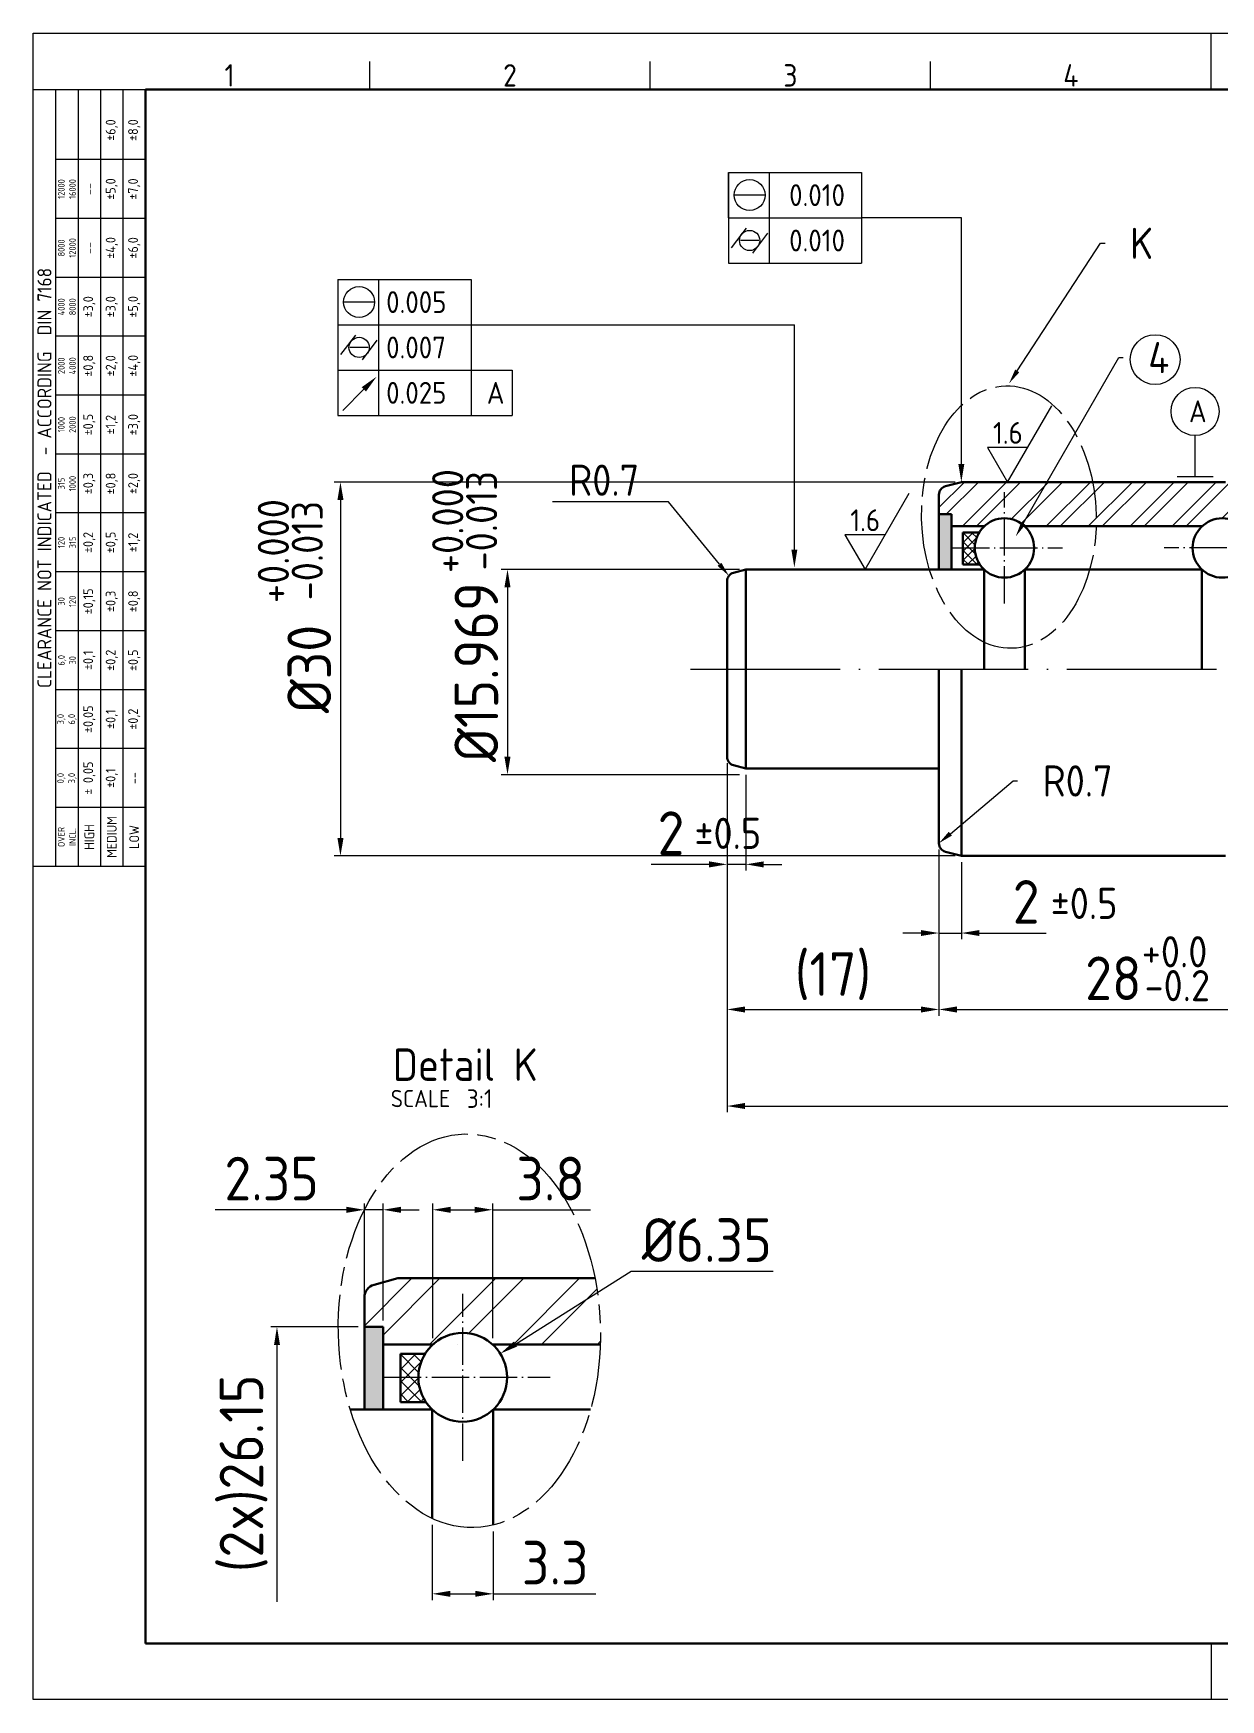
# Model space of a CAD drawing. Extents: x 8 to 197, y 6 to 139.
# Drawn here: x 8.4 to 103.7, y 5.6 to 139.3 of the extents above; entities that cross this region are included whole.
import ezdxf
from ezdxf import colors
from ezdxf.entities.mleader import LeaderData, LeaderLine
from ezdxf.enums import TextEntityAlignment as Align
from ezdxf.math import Vec2, Vec3

# ---------------------------------------------------------------- set-up
doc = ezdxf.new("R2010")
doc.units = 0
doc.header["$LTSCALE"] = 0.5
doc.linetypes.add('ACAD_ISO04W100', pattern=[30, 24, -3, 0, -3])
doc.linetypes.add('AM_ISO08W050', pattern=[18, 12, -1.5, 3, -1.5])
doc.layers.get('0').update_dxf_attribs({"linetype": 'CONTINUOUS'})
doc.layers.get('Defpoints').update_dxf_attribs({"linetype": 'CONTINUOUS'})
for name, color, linetype, lineweight in [('AM_0', 7, 'CONTINUOUS', 50), ('AM_5', 3, 'CONTINUOUS', 25), ('AM_7', 4, 'ACAD_ISO04W100', 25), ('AM_8', 1, 'CONTINUOUS', 25), ('AM_BOR', 7, 'CONTINUOUS', 50)]:
    doc.layers.add(name, color=color, linetype=linetype, lineweight=lineweight)
doc.styles.add('ACISOTS', font='isocp.shx', dxfattribs={"height": 1})
doc.styles.get("Standard").update_dxf_attribs({"font": 'ISOCP.SHX'})
doc.dimstyles.new('AM_ISO', dxfattribs={"dimtxt": 3.5, "dimasz": 2.5, "dimexe": 1, "dimexo": 1, "dimgap": 1.5, "dimtad": 1, "dimdsep": 46, "dimtxsty": 'Standard', "dimcen": 0, "dimclrd": 256, "dimclre": 256, "dimclrt": 2, "dimadec": 0, "dimazin": 2, "dimtp": 0.1, "dimtm": 0.1, "dimtfac": 0.71, "dimtdec": 3, "dimtmove": 0, "dimatfit": 3, "dimfxl": 1, "dimlwd": -1, "dimlwe": -1, "dimarcsym": 0})
doc.dimstyles.new('AM_ISO$3', dxfattribs={"dimtxt": 3.5, "dimasz": 2.5, "dimexe": 1, "dimexo": 1, "dimgap": 1.5, "dimtad": 1, "dimtoh": 1, "dimdsep": 46, "dimtxsty": 'Standard', "dimcen": 0, "dimclrd": 256, "dimclre": 256, "dimclrt": 2, "dimadec": 0, "dimazin": 2, "dimtp": 0.1, "dimtm": 0.1, "dimtfac": 0.71, "dimtdec": 3, "dimtofl": 0, "dimtmove": 0, "dimatfit": 0, "dimfxl": 1, "dimlwd": -1, "dimlwe": -1, "dimarcsym": 0})

# ---------------------------------------------------------------- blocks, each defined once
blk = doc.blocks.new('A3 ZTL')
for p, q in [((19.57, 280.82), (19.57, 9.78)), ((401.17, 280.82), (19.57, 280.82)), ((19.57, 9.78), (401.17, 9.78))]:
    blk.add_line(p, q)
at = {"layer": 'AM_BOR', "color": 135, "lineweight": 25}
for p, q in [((0, 0), (0, 290.61)), ((0, 290.61), (410.96, 290.61)), ((205.48, 280.82), (205.48, 290.61)), ((58.71, 280.82), (58.71, 285.71)), ((107.63, 280.82), (107.63, 285.71)), ((156.56, 280.82), (156.56, 285.71)), ((3.91, 145.3), (3.91, 280.82)), ((7.83, 280.82), (7.83, 145.3)), ((11.74, 280.82), (11.74, 145.3)), ((15.66, 145.3), (15.66, 280.82)), ((19.57, 268.59), (3.91, 268.59)), ((19.57, 258.32), (3.91, 258.32)), ((19.57, 248.04), (3.91, 248.04)), ((19.57, 237.77), (3.91, 237.77)), ((19.57, 227.5), (3.91, 227.5)), ((19.57, 217.22), (3.91, 217.22)), ((19.57, 206.95), (3.91, 206.95)), ((19.57, 196.67), (3.91, 196.67)), ((19.57, 186.4), (3.91, 186.4)), ((19.57, 176.13), (3.91, 176.13)), ((19.57, 165.85), (3.91, 165.85)), ((19.57, 155.58), (3.91, 155.58)), ((205.48, 9.78), (205.48, 0)), ((410.96, 0), (0, 0))]:
    blk.add_line(p, q, dxfattribs=at)
blk.add_lwpolyline([(19.57, 145.3), (0, 145.3), (0, 280.82), (19.57, 280.82)], close=True, dxfattribs=at)
at = {"layer": 'AM_BOR', "color": 135, "lineweight": 25, "style": 'ACISOTS'}
for s, p in [('1', (34.25, 283.27)), ('2', (83.17, 283.27)), ('3', (132.09, 283.27)), ('4', (181.02, 283.27))]:
    blk.add_text(s, height=3.91, dxfattribs=at).set_placement(p, align=Align.MIDDLE)
at = {"layer": 'AM_BOR', "color": 135, "lineweight": 25, "attachment_point": 5, "rotation": 90}
for s, insert, char_height, width in [('±6,0', (13.7, 273.73), 1.712, 10.274), ('±8,0', (17.61, 273.73), 1.712, 10.274), ('12000\\P16000', (5.87, 263.45), 1.174, 10.274), ('±5,0', (13.7, 263.45), 1.712, 10.274), ('±7,0', (17.61, 263.45), 1.712, 10.274), ('--', (9.78, 263.45), 1.712, 10.274), ('8000\\P12000', (5.87, 253.18), 1.174, 10.274), ('--', (9.78, 253.18), 1.712, 10.274), ('±4,0', (13.7, 253.18), 1.712, 10.274), ('±6,0', (17.61, 253.18), 1.712, 10.274), ('{\\Fisocp.shx|c0;CLEARANCE NOT INDICATED  - ACCORDING  DIN 7168}', (1.96, 213.06), 2.4462, 135.5186), ('4000\\P8000', (5.87, 242.91), 1.174, 10.274), ('±3,0', (9.78, 242.91), 1.712, 10.274), ('±3,0', (13.7, 242.91), 1.712, 10.274), ('±5,0', (17.61, 242.91), 1.712, 10.274), ('2000\\P4000', (5.87, 232.63), 1.174, 10.274), ('±0,8', (9.78, 232.63), 1.712, 10.274), ('±2,0', (13.7, 232.63), 1.712, 10.274), ('±4,0', (17.61, 232.63), 1.712, 10.274), ('±0,5', (9.78, 222.36), 1.712, 10.274), ('±1,2', (13.7, 222.36), 1.712, 10.274), ('±3,0', (17.61, 222.36), 1.712, 10.274), ('1000\\P2000', (5.87, 222.36), 1.174, 10.274), ('315\\P1000', (5.87, 212.08), 1.174, 10.274), ('±0,3', (9.78, 212.08), 1.712, 10.274), ('±0,8', (13.7, 212.08), 1.712, 10.274), ('±2,0', (17.61, 212.08), 1.712, 10.274), ('±0,2', (9.78, 201.81), 1.712, 10.274), ('±0,5', (13.7, 201.81), 1.712, 10.274), ('120\\P315', (5.87, 201.81), 1.174, 10.274), ('±1,2', (17.61, 201.81), 1.712, 10.274), ('30\\P120', (5.87, 191.54), 1.174, 10.274), ('±0,15', (9.78, 191.54), 1.712, 10.274), ('±0,3', (13.7, 191.54), 1.712, 10.274), ('±0,8', (17.61, 191.54), 1.712, 10.274), ('6,0\\P30', (5.87, 181.26), 1.174, 10.274), ('±0,1', (9.78, 181.26), 1.712, 10.274), ('±0,2', (13.7, 181.26), 1.712, 10.274), ('±0,5', (17.61, 181.26), 1.712, 10.274), ('3,0\\P6,0', (5.87, 170.99), 1.174, 10.274), ('±0,05', (9.78, 170.99), 1.712, 10.274), ('±0,1', (13.7, 170.99), 1.712, 10.274), ('±0,2', (17.61, 170.99), 1.712, 10.274), ('± 0,05', (9.78, 160.71), 1.712, 10.274), ('0,0\\P3,0', (5.87, 160.71), 1.174, 10.274), ('\\pt4.69206;±0,1', (13.7, 160.71), 1.7123, 10.274), ('--', (17.61, 160.71), 1.712, 10.274), ('{\\Fisocp.shx|c0;OVER\\PINCL.}', (5.87, 150.44), 1.1742, 10.274), ('HIGH', (9.78, 150.44), 1.712, 10.274), ('MEDIUM', (13.7, 150.44), 1.712, 10.274), ('LOW', (17.61, 150.44), 1.712, 10.274)]:
    blk.add_mtext(s, dxfattribs=dict(at, insert=insert, char_height=char_height, width=width))
blk = doc.blocks.new('*D31')
at = {"layer": 'AM_5', "transparency": 16777216}
for p, q in [((149.06, 82.74), (149.06, 52.76)), ((64.06, 80.78), (64.06, 52.76)), ((65.51, 53.26), (147.61, 53.26))]:
    blk.add_line(p, q, dxfattribs=at)
at = {"layer": 'AM_5', "lineweight": 25, "transparency": 16777216}
for points in [[(65.51, 53.51), (65.51, 53.02), (64.06, 53.26)], [(147.61, 53.51), (147.61, 53.02), (149.06, 53.26)]]:
    blk.add_solid(points, dxfattribs=at)
at = {"layer": 'Defpoints', "color": 0, "lineweight": 25, "transparency": 16777216}
for p in [(149.06, 83.24), (64.06, 81.28), (149.06, 53.26)]:
    blk.add_point(p, dxfattribs=at)
at = {"layer": 'AM_5', "lineweight": 25, "transparency": 16777216, "insert": (106.56, 55.76), "char_height": 3.5, "attachment_point": 5}
blk.add_mtext('85', dxfattribs=at)
blk = doc.blocks.new('*D32')
at = {"layer": 'AM_5', "transparency": 16777216}
for p, q in [((64.06, 80.78), (64.06, 60.51)), ((81.06, 73.84), (81.06, 60.51)), ((65.51, 61.01), (79.61, 61.01))]:
    blk.add_line(p, q, dxfattribs=at)
at = {"layer": 'AM_5', "lineweight": 25, "transparency": 16777216}
for points in [[(65.51, 61.25), (65.51, 60.76), (64.06, 61.01)], [(79.61, 61.25), (79.61, 60.76), (81.06, 61.01)]]:
    blk.add_solid(points, dxfattribs=at)
at = {"layer": 'Defpoints', "color": 0, "lineweight": 25, "transparency": 16777216}
for p in [(64.06, 81.28), (81.06, 74.34), (81.06, 61.01)]:
    blk.add_point(p, dxfattribs=at)
at = {"layer": 'AM_5', "lineweight": 25, "transparency": 16777216, "insert": (72.56, 63.68), "char_height": 3.5, "attachment_point": 5}
blk.add_mtext('(17)', dxfattribs=at)
blk = doc.blocks.new('*D33')
at = {"layer": 'AM_5', "transparency": 16777216}
for p, q in [((81.06, 73.84), (81.06, 60.51)), ((109.06, 73.84), (109.06, 60.51)), ((82.51, 61.01), (107.61, 61.01))]:
    blk.add_line(p, q, dxfattribs=at)
at = {"layer": 'AM_5', "lineweight": 25, "transparency": 16777216}
for points in [[(82.51, 61.25), (82.51, 60.76), (81.06, 61.01)], [(107.61, 61.25), (107.61, 60.76), (109.06, 61.01)]]:
    blk.add_solid(points, dxfattribs=at)
at = {"layer": 'Defpoints', "color": 0, "lineweight": 25, "transparency": 16777216}
for p in [(81.06, 74.34), (109.06, 74.34), (109.06, 61.01)]:
    blk.add_point(p, dxfattribs=at)
at = {"layer": 'AM_5', "lineweight": 25, "transparency": 16777216, "insert": (95.06, 63.51), "char_height": 3.5, "attachment_point": 5}
blk.add_mtext('28', dxfattribs=at)
blk = doc.blocks.new('*D36')
at = {"layer": 'AM_5', "transparency": 16777216}
for p, q in [((64.06, 80.78), (64.06, 72.15)), ((65.56, 79.84), (65.56, 72.15)), ((62.61, 72.65), (57.96, 72.65)), ((65.56, 72.65), (64.06, 72.65)), ((67.01, 72.65), (68.46, 72.65))]:
    blk.add_line(p, q, dxfattribs=at)
at = {"layer": 'AM_5', "lineweight": 25, "transparency": 16777216}
for points in [[(62.61, 72.89), (62.61, 72.4), (64.06, 72.65)], [(67.01, 72.89), (67.01, 72.4), (65.56, 72.65)]]:
    blk.add_solid(points, dxfattribs=at)
at = {"layer": 'Defpoints', "color": 0, "lineweight": 25, "transparency": 16777216}
for p in [(64.06, 81.28), (65.56, 80.34), (64.06, 72.65)]:
    blk.add_point(p, dxfattribs=at)
at = {"layer": 'AM_5', "lineweight": 25, "transparency": 16777216, "insert": (59.56, 75.15), "char_height": 3.5, "attachment_point": 5}
blk.add_mtext('2', dxfattribs=at)
blk = doc.blocks.new('*D37')
at = {"layer": 'AM_5', "transparency": 16777216}
for p, q in [((81.06, 73.84), (81.06, 66.64)), ((82.86, 72.82), (82.86, 66.64)), ((79.61, 67.14), (78.16, 67.14)), ((81.06, 67.14), (82.86, 67.14)), ((84.31, 67.14), (89.66, 67.14))]:
    blk.add_line(p, q, dxfattribs=at)
at = {"layer": 'AM_5', "lineweight": 25, "transparency": 16777216}
for points in [[(79.61, 67.38), (79.61, 66.9), (81.06, 67.14)], [(84.31, 67.38), (84.31, 66.9), (82.86, 67.14)]]:
    blk.add_solid(points, dxfattribs=at)
at = {"layer": 'Defpoints', "color": 0, "lineweight": 25, "transparency": 16777216}
for p in [(81.06, 74.34), (82.86, 73.32), (82.86, 67.14)]:
    blk.add_point(p, dxfattribs=at)
at = {"layer": 'AM_5', "lineweight": 25, "transparency": 16777216, "insert": (88.06, 69.64), "char_height": 3.5, "attachment_point": 5}
blk.add_mtext('2', dxfattribs=at)
blk = doc.blocks.new('*D41')
at = {"layer": 'AM_5', "transparency": 16777216}
for p, q in [((65.06, 96.31), (45.94, 96.31)), ((46.44, 94.86), (46.44, 81.29)), ((65.06, 79.84), (45.94, 79.84))]:
    blk.add_line(p, q, dxfattribs=at)
at = {"layer": 'AM_5', "lineweight": 25, "transparency": 16777216}
for points in [[(46.19, 94.86), (46.68, 94.86), (46.44, 96.31)], [(46.19, 81.29), (46.68, 81.29), (46.44, 79.84)]]:
    blk.add_solid(points, dxfattribs=at)
at = {"layer": 'Defpoints', "color": 0, "lineweight": 25, "transparency": 16777216}
for p in [(65.56, 96.31), (46.44, 79.84), (65.56, 79.84)]:
    blk.add_point(p, dxfattribs=at)
at = {"layer": 'AM_5', "lineweight": 25, "transparency": 16777216, "insert": (43.94, 88.07), "char_height": 3.5, "attachment_point": 5, "rotation": 90}
blk.add_mtext('%%C15.969', dxfattribs=at)
blk = doc.blocks.new('*D42')
at = {"layer": 'AM_5', "transparency": 16777216}
for p, q in [((82.36, 103.32), (32.53, 103.32)), ((33.03, 101.87), (33.03, 74.77)), ((82.36, 73.32), (32.53, 73.32))]:
    blk.add_line(p, q, dxfattribs=at)
at = {"layer": 'AM_5', "lineweight": 25, "transparency": 16777216}
for points in [[(32.79, 101.87), (33.28, 101.87), (33.03, 103.32)], [(32.79, 74.77), (33.28, 74.77), (33.03, 73.32)]]:
    blk.add_solid(points, dxfattribs=at)
at = {"layer": 'Defpoints', "color": 0, "lineweight": 25, "transparency": 16777216}
for p in [(82.86, 103.32), (33.03, 73.32), (82.86, 73.32)]:
    blk.add_point(p, dxfattribs=at)
at = {"layer": 'AM_5', "lineweight": 25, "transparency": 16777216, "insert": (30.53, 88.32), "char_height": 3.5, "attachment_point": 5, "rotation": 90}
blk.add_mtext('%%C30', dxfattribs=at)
blk = doc.blocks.new('*D45')
at = {"layer": 'AM_5', "transparency": 16777216}
for p, q in [((47.09, 34.17), (56.35, 40.01)), ((56.35, 40.01), (67.75, 40.01))]:
    blk.add_line(p, q, dxfattribs=at)
at = {"layer": 'AM_5', "lineweight": 25, "transparency": 16777216}
blk.add_solid([(46.96, 34.38), (47.22, 33.97), (45.86, 33.4)], dxfattribs=at)
at = {"layer": 'Defpoints', "color": 0, "lineweight": 25, "transparency": 16777216}
for p in [(45.86, 33.4), (39.83, 29.6)]:
    blk.add_point(p, dxfattribs=at)
at = {"layer": 'AM_5', "lineweight": 25, "transparency": 16777216, "insert": (62.43, 42.51), "char_height": 3.5, "attachment_point": 5}
blk.add_mtext('%%C6.35', dxfattribs=at)
blk = doc.blocks.new('*D46')
at = {"layer": 'AM_5', "transparency": 16777216}
for p, q in [((40.4, 19.67), (40.4, 13.63)), ((45.3, 19.14), (45.3, 13.63)), ((41.85, 14.13), (43.85, 14.13)), ((45.3, 14.13), (53.54, 14.13))]:
    blk.add_line(p, q, dxfattribs=at)
at = {"layer": 'AM_5', "lineweight": 25, "transparency": 16777216}
for points in [[(41.85, 14.37), (41.85, 13.89), (40.4, 14.13)], [(43.85, 14.37), (43.85, 13.89), (45.3, 14.13)]]:
    blk.add_solid(points, dxfattribs=at)
at = {"layer": 'Defpoints', "color": 0, "lineweight": 25, "transparency": 16777216}
for p in [(40.4, 20.17), (45.3, 19.64), (45.3, 14.13)]:
    blk.add_point(p, dxfattribs=at)
at = {"layer": 'AM_5', "lineweight": 25, "transparency": 16777216, "insert": (50.27, 16.63), "char_height": 3.5, "attachment_point": 5}
blk.add_mtext('3.3', dxfattribs=at)
blk = doc.blocks.new('*D48')
at = {"layer": 'AM_5', "transparency": 16777216}
for p, q in [((33.5, 44.94), (22.97, 44.94)), ((34.95, 36.05), (34.95, 45.44)), ((36.45, 44.94), (34.95, 44.94)), ((36.45, 36.05), (36.45, 45.44)), ((37.9, 44.94), (39.35, 44.94))]:
    blk.add_line(p, q, dxfattribs=at)
at = {"layer": 'AM_5', "lineweight": 25, "transparency": 16777216}
for points in [[(33.5, 45.18), (33.5, 44.69), (34.95, 44.94)], [(37.9, 45.18), (37.9, 44.69), (36.45, 44.94)]]:
    blk.add_solid(points, dxfattribs=at)
at = {"layer": 'Defpoints', "color": 0, "lineweight": 25, "transparency": 16777216}
for p in [(36.45, 44.94), (34.95, 35.55), (36.45, 35.55)]:
    blk.add_point(p, dxfattribs=at)
at = {"layer": 'AM_5', "lineweight": 25, "transparency": 16777216, "insert": (27.51, 47.44), "char_height": 3.5, "attachment_point": 5}
blk.add_mtext('2.35', dxfattribs=at)
blk = doc.blocks.new('*D50')
at = {"layer": 'AM_5', "transparency": 16777216}
for p, q in [((40.44, 34.63), (40.44, 45.44)), ((41.89, 44.94), (43.8, 44.94)), ((45.25, 34.63), (45.25, 45.44)), ((45.25, 44.94), (53.1, 44.94))]:
    blk.add_line(p, q, dxfattribs=at)
at = {"layer": 'AM_5', "lineweight": 25, "transparency": 16777216}
for points in [[(41.89, 45.18), (41.89, 44.69), (40.44, 44.94)], [(43.8, 45.18), (43.8, 44.69), (45.25, 44.94)]]:
    blk.add_solid(points, dxfattribs=at)
at = {"layer": 'Defpoints', "color": 0, "lineweight": 25, "transparency": 16777216}
for p in [(45.25, 44.94), (40.44, 34.13), (45.25, 34.13)]:
    blk.add_point(p, dxfattribs=at)
at = {"layer": 'AM_5', "lineweight": 25, "transparency": 16777216, "insert": (49.9, 47.44), "char_height": 3.5, "attachment_point": 5}
blk.add_mtext('3.8', dxfattribs=at)

msp = doc.modelspace()

# ---------------------------------------------------------------- hatches: boundary and pattern name
at = {"layer": 'AM_5', "lineweight": 25}
h = msp.add_hatch(dxfattribs=at)
h.set_pattern_fill('ANSI32', color=1, scale=0.5)
h.set_pattern_definition([(45, (-2.5777, 4.8393), (-3.3676, 3.3676), []), (45, (-0.3326, 4.8393), (-3.3676, 3.3676), [])])
edge = h.paths.add_edge_path()
edge.add_ellipse((43.38, 35.23), major_axis=(0.37, -15.79), ratio=0.665771, start_angle=85.1114, end_angle=104.5706)
edge.add_line((53.46, 39.44), (37.65, 39.44))
edge.add_line((37.65, 39.44), (35.73, 38.92))
edge.add_arc((36, 37.91), 1.05, 105, 180)
edge.add_line((34.95, 37.91), (34.95, 35.55))
edge.add_line((34.95, 35.55), (36.45, 35.55))
edge.add_line((36.45, 35.55), (36.45, 34.13))
edge.add_line((36.45, 34.13), (40.44, 34.13))
edge.add_arc((42.85, 31.5), 3.56, 47.4631, 132.5369, ccw=False)
edge.add_line((45.25, 34.13), (53.88, 34.13))
h.paths.add_polyline_path([(37.84, 52.73), (47.65, 52.73), (47.65, 55.76), (37.84, 55.76)], flags=9)
h.paths.add_polyline_path([(29.65, 98.04), (29.65, 107.64), (26.04, 107.64), (26.04, 98.04)], flags=9)
h.paths.add_polyline_path([(26.83, 97.82), (26.83, 107.83), (23.33, 107.83), (23.33, 97.82)], flags=9)
h.paths.add_polyline_path([(43.63, 100.45), (43.63, 110.05), (40.03, 110.05), (40.03, 100.45)], flags=9)
h.paths.add_polyline_path([(40.82, 100.23), (40.82, 110.23), (37.31, 110.23), (37.31, 100.23)], flags=9)
h.paths.add_polyline_path([(173.61, 85.71), (173.61, 95.31), (170, 95.31), (170, 85.71)], flags=9)
h.paths.add_polyline_path([(170.79, 85.49), (170.79, 95.49), (167.29, 95.49), (167.29, 85.49)], flags=9)
h.paths.add_polyline_path([(58.24, 78.13), (64.85, 78.13), (64.85, 81.73), (58.24, 81.73)], flags=9)
h.paths.add_polyline_path([(86.82, 72.51), (93.43, 72.51), (93.43, 76.11), (86.82, 76.11)], flags=9)
h.paths.add_polyline_path([(112.55, 72.51), (119.15, 72.51), (119.15, 76.11), (112.55, 76.11)], flags=9)
h.paths.add_polyline_path([(152.44, 84.34), (159.05, 84.34), (159.05, 87.94), (152.44, 87.94)], flags=9)
h.paths.add_polyline_path([(129.83, 79.13), (136.48, 79.13), (136.48, 82.75), (129.83, 82.75)], flags=9)
h.paths.add_polyline_path([(128.62, 66.77), (135.27, 66.77), (135.27, 70.39), (128.62, 70.39)], flags=9)
h.paths.add_polyline_path([(106.28, 58.79), (112.28, 58.79), (112.28, 62.29), (106.28, 62.29)], flags=9)
h.paths.add_polyline_path([(70.94, 103.87), (74, 103.87), (74, 106.4), (70.94, 106.4)], flags=9)
h.paths.add_polyline_path([(82.38, 110.88), (85.45, 110.88), (85.45, 113.41), (82.38, 113.41)], flags=9)
h.paths.add_polyline_path([(117.53, 101.9), (120.6, 101.9), (120.6, 104.43), (117.53, 104.43)], flags=9)
h.paths.add_polyline_path([(94.36, 66.01), (101.01, 66.01), (101.01, 69.64), (94.36, 69.64)], flags=9)
h.paths.add_polyline_path([(94.14, 68.73), (100.64, 68.73), (100.64, 72.23), (94.14, 72.23)], flags=9)
h.paths.add_polyline_path([(174.83, 134.12), (177.57, 134.12), (177.57, 136.21), (174.83, 136.21)], flags=9)
h.paths.add_polyline_path([(182.2, 134.18), (184.65, 134.18), (184.65, 136.2), (182.2, 136.2)], flags=9)
h.paths.add_polyline_path([(154.87, 112.25), (156.8, 112.25), (156.8, 114.7), (154.87, 114.7)], flags=9)
h.paths.add_polyline_path([(146.78, 112.18), (152.63, 112.18), (152.63, 114.79), (146.78, 114.79)], flags=9)
h.paths.add_polyline_path([(146.78, 119.46), (152.63, 119.46), (152.63, 121.99), (146.78, 121.99)], flags=9)
h.paths.add_polyline_path([(146.78, 115.89), (152.56, 115.89), (152.56, 118.35), (146.78, 118.35)], flags=9)
h.paths.add_polyline_path([(98.12, 112.61), (100.04, 112.61), (100.04, 115.06), (98.12, 115.06)], flags=9)
h.paths.add_polyline_path([(41.77, 114.09), (43.69, 114.09), (43.69, 116.54), (41.77, 116.54)], flags=9)
h.paths.add_polyline_path([(33.68, 114.02), (39.53, 114.02), (39.53, 116.63), (33.68, 116.63)], flags=9)
h.paths.add_polyline_path([(33.68, 121.3), (39.53, 121.3), (39.53, 123.82), (33.68, 123.82)], flags=9)
h.paths.add_polyline_path([(33.68, 117.73), (39.46, 117.73), (39.46, 120.18), (33.68, 120.18)], flags=9)
h.paths.add_polyline_path([(65.98, 129.95), (71.41, 129.95), (71.41, 132.4), (65.98, 132.4)], flags=9)
h.paths.add_polyline_path([(65.98, 126.31), (71.41, 126.31), (71.41, 128.76), (65.98, 128.76)], flags=9)
h.paths.add_polyline_path([(154.86, 51.6), (188.36, 51.6), (188.36, 54.37), (154.86, 54.37)], flags=9)
h = msp.add_hatch(dxfattribs=at)
h.set_pattern_fill('ANSI32', color=1, scale=0.25)
h.paths.add_polyline_path([(109.06, 102.3, 0.339454), (108.54, 102.98), (107.26, 103.32), (104.05, 103.32), (82.86, 103.32), (81.58, 102.98, 0.339454), (81.06, 102.3), (81.06, 100.73), (82.06, 100.73), (82.06, 99.78), (84.72, 99.78, -0.389249), (87.93, 99.78), (94.14, 99.78), (102.19, 99.78, -0.389249), (105.4, 99.78), (108.06, 99.78), (108.06, 100.73), (109.06, 100.73)])
at = {"layer": 'AM_8'}
for points in [[(81.06, 100.73), (81.06, 96.31), (82.06, 96.31), (82.06, 100.73)], [(34.95, 35.55), (34.95, 28.92), (36.45, 28.92), (36.45, 35.55)]]:
    msp.add_hatch(color=256, dxfattribs=at).paths.add_polyline_path(points)
h = msp.add_hatch(dxfattribs=at)
h.set_pattern_fill('_U', color=256, scale=0.5, angle=45, style=0, double=1, pattern_type=0)
h.set_pattern_definition([(135, (191.22393, -0.49366), (0.3535534, 0.3535534), []), (45, (191.22393, -0.49366), (0.3535534, -0.3535534), [])])
edge = h.paths.add_edge_path()
edge.add_line((82.98, 96.7), (82.98, 99.28))
edge.add_line((82.98, 99.28), (84.29, 99.28))
edge.add_arc((86.81, 98.03), 2.81, 513.6476, 568.2995)
edge.add_line((84.34, 96.7), (82.98, 96.7))
h = msp.add_hatch(dxfattribs=at)
h.set_pattern_fill('_U', color=256, scale=0.75, angle=45, style=0, double=1, pattern_type=0)
h.set_pattern_definition([(135, (200.1955, -116.28356), (0.53033, 0.53033), []), (45, (200.1955, -116.28356), (0.53033, -0.53033), [])])
edge = h.paths.add_edge_path()
edge.add_line((37.84, 29.51), (37.84, 33.37))
edge.add_line((37.84, 33.37), (39.8, 33.37))
edge.add_arc((43.58, 31.5), 4.21, 513.6476, 568.2995)
edge.add_line((39.87, 29.51), (37.84, 29.51))

# ---------------------------------------------------------------- linework, layer by layer
at = {"layer": 'AM_0'}
for p, q in [((82.86, 103.32), (81.58, 102.98)), ((82.86, 103.32), (104.05, 103.32)), ((81.06, 96.31), (81.06, 102.3)), ((81.06, 100.73), (82.06, 100.73)), ((82.06, 100.73), (82.06, 96.31)), ((82.06, 99.78), (84.72, 99.78)), ((84.29, 99.28), (82.98, 99.28)), ((82.98, 99.28), (82.98, 96.7)), ((87.93, 99.78), (94.14, 99.78)), ((94.14, 99.78), (102.19, 99.78)), ((65.56, 96.31), (64.58, 96.04)), ((65.56, 96.31), (84.69, 96.31)), ((65.56, 96.31), (65.56, 80.34)), ((82.98, 96.7), (84.34, 96.7)), ((84.69, 96.31), (84.69, 88.32)), ((87.96, 96.31), (87.96, 88.32)), ((87.96, 96.31), (102.16, 96.31)), ((102.16, 96.31), (102.16, 88.32)), ((64.06, 81.28), (64.06, 95.37)), ((81.06, 74.34), (81.06, 88.32)), ((82.86, 88.32), (82.86, 73.32)), ((65.56, 80.34), (64.58, 80.6)), ((81.06, 80.34), (65.56, 80.34)), ((82.86, 73.32), (81.58, 73.66)), ((104.05, 73.32), (82.86, 73.32)), ((37.65, 39.44), (35.73, 38.92)), ((37.65, 39.44), (53.46, 39.44)), ((34.95, 28.92), (34.95, 37.91)), ((34.95, 35.55), (36.45, 35.55)), ((36.45, 35.55), (36.45, 28.92)), ((36.45, 34.13), (40.44, 34.13)), ((45.25, 34.13), (53.88, 34.13)), ((39.8, 33.37), (37.84, 33.37)), ((37.84, 33.37), (37.84, 29.51)), ((37.84, 29.51), (39.87, 29.51)), ((33.82, 28.92), (40.4, 28.92)), ((40.4, 28.92), (40.4, 20.17)), ((45.3, 28.92), (45.3, 19.64)), ((45.3, 28.92), (53.1, 28.92))]:
    msp.add_line(p, q, dxfattribs=at)
for centre, radius in [((86.32, 98.03), 2.38), ((103.8, 98.03), 2.38), ((42.85, 31.5), 3.56)]:
    msp.add_circle(centre, radius, dxfattribs=at)
for centre, radius, start, end in [((81.76, 102.3), 0.7, 105, 180), ((64.76, 95.37), 0.7, 105.0059, 180), ((64.76, 81.28), 0.7, 180, 254.9941), ((81.76, 74.34), 0.7, 180, 255), ((36, 37.91), 1.05, 105, 180)]:
    msp.add_arc(centre, radius, start, end, dxfattribs=at)
at = {"layer": 'AM_5', "color": 0, "linetype": 'Continuous', "lineweight": 35}
msp.add_line((64.17, 124.52), (64.17, 128.16), dxfattribs=at)
at = {"layer": 'AM_5', "lineweight": 25}
for p, q in [((64.17, 128.16), (67.46, 128.16)), ((64.17, 128.16), (64.17, 124.52)), ((64.17, 128.16), (74.86, 128.16)), ((64.17, 128.16), (64.17, 120.88)), ((67.46, 120.88), (67.46, 128.16)), ((74.86, 128.16), (74.86, 124.52)), ((74.86, 128.16), (74.86, 124.52)), ((67.11, 126.34), (64.64, 126.34)), ((64.17, 124.52), (74.86, 124.52)), ((74.86, 124.52), (74.86, 120.88)), ((82.86, 124.52), (74.86, 124.52)), ((74.86, 124.52), (74.86, 120.88)), ((64.41, 122.11), (65.62, 123.68)), ((66.13, 121.69), (67.32, 123.28)), ((66.61, 122.7), (65.13, 122.7)), ((64.17, 120.88), (74.86, 120.88)), ((32.83, 119.58), (32.82, 108.66)), ((32.83, 119.58), (43.52, 119.58)), ((36.12, 108.66), (36.12, 119.58)), ((43.52, 119.58), (43.52, 115.94)), ((35.77, 117.76), (33.3, 117.76)), ((32.83, 115.94), (69.46, 115.94)), ((32.83, 115.94), (43.52, 115.94)), ((33.07, 113.54), (34.28, 115.11)), ((43.52, 115.94), (43.52, 108.66)), ((35.27, 114.12), (33.79, 114.12)), ((34.79, 113.12), (35.98, 114.71)), ((32.83, 112.3), (46.8, 112.3)), ((46.8, 112.3), (46.8, 108.66)), ((32.83, 108.66), (46.8, 108.66)), ((86.57, 103.32), (90.11, 109.44)), ((101.62, 103.76), (101.62, 107.05)), ((88.18, 106.1), (84.97, 106.1)), ((84.97, 106.1), (86.57, 103.32)), ((100.17, 103.76), (103.08, 103.76)), ((75.13, 96.31), (78.66, 102.43)), ((76.73, 99.09), (73.52, 99.09)), ((73.52, 99.09), (75.13, 96.31))]:
    msp.add_line(p, q, dxfattribs=at)
at = {"layer": 'AM_5'}
for p, q in [((82.86, 104.77), (82.86, 124.52)), ((69.46, 97.9), (69.46, 115.94)), ((34.91, 110.76), (33.23, 109.07)), ((34.45, 35.55), (27.44, 35.55)), ((27.94, 34.1), (27.94, 13.48))]:
    msp.add_line(p, q, dxfattribs=at)
at = {"layer": 'AM_5', "lineweight": 25}
for centre, radius in [((65.87, 126.34), 1.24), ((65.87, 122.7), 0.812), ((34.53, 117.76), 1.24), ((98.41, 113.14), 2), ((34.53, 114.12), 0.812), ((101.62, 108.98), 1.93)]:
    msp.add_circle(centre, radius, dxfattribs=at)
for points in [[(34.74, 110.93), (35.08, 110.58), (35.94, 111.78)], [(82.62, 104.77), (83.1, 104.77), (82.86, 103.32)], [(69.22, 97.9), (69.7, 97.9), (69.46, 96.45)], [(27.7, 34.1), (28.18, 34.1), (27.94, 35.55)]]:
    msp.add_solid(points, dxfattribs=at)
at = {"layer": 'AM_7', "ltscale": 0.25}
for p, q in [((86.32, 93.57), (86.32, 102.5)), ((82.11, 98.03), (90.99, 98.03)), ((108.01, 98.03), (99.13, 98.03)), ((42.85, 24.8), (42.85, 38.2)), ((36.52, 31.5), (49.85, 31.5))]:
    msp.add_line(p, q, dxfattribs=at)
at = {"layer": 'AM_7'}
msp.add_line((61.13, 88.32), (151.07, 88.32), dxfattribs=at)
at = {"layer": 'AM_8', "linetype": 'AM_ISO08W050', "lineweight": 25}
for centre, major_axis in [((86.68, 100.51), (0.25, -10.53)), ((43.38, 35.23), (0.37, -15.79))]:
    msp.add_ellipse(centre, major_axis=major_axis, ratio=0.665771, dxfattribs=at)

# ---------------------------------------------------------------- block references
at = {"layer": 'AM_0', "lineweight": 0, "xscale": 0.46, "yscale": 0.46, "zscale": 0.46}
msp.add_blockref('A3 ZTL', (8.38, 5.64), dxfattribs=at)

# ---------------------------------------------------------------- texts
at = {"layer": 'AM_5', "attachment_point": 1}
for s, insert, char_height in [(' 0.010', (68.04, 127.21), 1.75), (' 0.010', (68.04, 123.57), 1.75), ('0.005', (36.7, 118.63), 1.75), ('0.007', (36.7, 114.99), 1.75), ('0.025', (36.7, 111.35), 1.75), ('A', (44.78, 111.35), 1.75), ('A', (101.13, 109.87), 1.75), ('1.6', (85.4, 108.14), 1.75), ('1.6', (73.95, 101.13), 1.75), ('%%P0.5', (61.44, 76.39), 2.5), ('%%P0.5', (90.03, 70.77), 2.5), ('+0.0', (97.34, 66.89), 2.5), ('-0.2', (97.56, 64.17), 2.5)]:
    msp.add_mtext_dynamic_manual_height_columns(s, width=5.4883, gutter_width=10, heights=[0], dxfattribs=dict(at, insert=insert, char_height=char_height))
at = {"layer": 'AM_5', "char_height": 2.5, "attachment_point": 1, "rotation": 90}
for s, insert in [('+0.000', (40.39, 96.02)), ('-0.013', (43.11, 96.23)), ('+0.000', (26.4, 93.61)), ('-0.013', (29.12, 93.83))]:
    msp.add_mtext_dynamic_manual_height_columns(s, width=5.4883, gutter_width=10, heights=[0], dxfattribs=dict(at, insert=insert))
at = {"layer": 'AM_5', "lineweight": 25, "insert": (37.24, 57.88), "char_height": 2.6, "attachment_point": 1}
msp.add_mtext_dynamic_manual_height_columns('Detail K', width=20.7316, gutter_width=10, heights=[0], dxfattribs=at)
at = {"layer": 'AM_5', "lineweight": 25, "insert": (25.26, 23.79), "char_height": 3.5, "attachment_point": 5, "rotation": 90}
msp.add_mtext('(2x)26.15', dxfattribs=at)
at = {"layer": 'AM_8', "color": 135}
for s, height, p in [('SCALE', 1.38, (37.07, 53.17)), ('3:1', 1.49, (43.18, 53.11))]:
    msp.add_text(s, height=height, dxfattribs=at).set_placement(p)

# ---------------------------------------------------------------- dimensions: what is measured, and where the dimension line sits
at = {"layer": 'AM_5', "lineweight": 25}
for base, p1, p2, text, picture, middle in [((33.03, 73.32), (82.86, 103.32), (82.86, 73.32), '%%C30', '*D42', (30.53, 88.32)), ((46.44, 79.84), (65.56, 96.31), (65.56, 79.84), '%%C15.969', '*D41', (43.94, 88.07))]:
    dim = msp.add_linear_dim(base=base, p1=p1, p2=p2, angle=90, text=text, dimstyle='AM_ISO', override={"dimscale": 0.5, "dimtxt": 7, "dimasz": 2.9, "dimdec": 0, "dimlfac": 0.4, "dimclrt": 256, "dimadec": 2, "dimtp": 0, "dimtm": 0.3, "dimtdec": 0}, dxfattribs=at)
    dim.commit()
    dim.dimension.update_dxf_attribs({"geometry": picture, "text_midpoint": middle})
for base, p1, p2, text, picture, middle in [((149.06, 53.26), (64.06, 81.28), (149.06, 83.24), '85', '*D31', (106.56, 55.76)), ((64.06, 72.65), (65.56, 80.34), (64.06, 81.28), '2', '*D36', (59.56, 75.15)), ((81.06, 61.01), (64.06, 81.28), (81.06, 74.34), '(17)', '*D32', (72.56, 63.68)), ((109.06, 61.01), (81.06, 74.34), (109.06, 74.34), '28', '*D33', (95.06, 63.51)), ((45.25, 44.94), (40.44, 34.13), (45.25, 34.13), '3.8', '*D50', (49.9, 47.44))]:
    dim = msp.add_linear_dim(base=base, p1=p1, p2=p2, text=text, dimstyle='AM_ISO', override={"dimscale": 0.5, "dimtxt": 7, "dimasz": 2.9, "dimdec": 0, "dimlfac": 0.4, "dimclrt": 256, "dimadec": 2, "dimtp": 0, "dimtm": 0.3, "dimtdec": 0}, dxfattribs=at)
    dim.commit()
    dim.dimension.update_dxf_attribs({"geometry": picture, "text_midpoint": middle})
for base, p1, p2, text, picture, middle in [((82.86, 67.14), (81.06, 74.34), (82.86, 73.32), '2', '*D37', (88.06, 67.14)), ((36.45, 44.94), (34.95, 35.55), (36.45, 35.55), '2.35', '*D48', (27.51, 44.94)), ((45.3, 14.13), (40.4, 20.17), (45.3, 19.64), '3.3', '*D46', (50.27, 14.13))]:
    dim = msp.add_linear_dim(base=base, p1=p1, p2=p2, text=text, dimstyle='AM_ISO', override={"dimscale": 0.5, "dimtxt": 7, "dimasz": 2.9, "dimdec": 0, "dimlfac": 0.4, "dimclrt": 256, "dimadec": 2, "dimtp": 0, "dimtm": 0.3, "dimtdec": 0}, dxfattribs=at)
    dim.commit()
    dim.dimension.update_dxf_attribs({"geometry": picture, "text_midpoint": middle, "dimtype": 160})
dim = msp.add_diameter_dim_2p(p1=(39.83, 29.6), p2=(45.86, 33.4), text='%%C6.35', dimstyle='AM_ISO$3', override={"dimscale": 0.5, "dimtxt": 7, "dimasz": 2.9, "dimdec": 0, "dimlfac": 0.4, "dimclrt": 256, "dimadec": 2, "dimtp": 0, "dimtm": 0.3, "dimtdec": 0}, dxfattribs=at)
dim.commit()
dim.dimension.update_dxf_attribs({"geometry": '*D45', "text_midpoint": (62.43, 40.01), "dimtype": 163})

# ---------------------------------------------------------------- leaders
ml = msp.add_multileader_mtext('Standard', dxfattribs=at)
ml.set_content('K', color=256)
ml.set_leader_properties()
ml.build(insert=Vec2(0, 0))
ml.multileader.update_dxf_attribs({"text_right_attachment_type": 6, "dogleg_length": 0.36, "arrow_head_size": 1.2})
ctx = ml.context
ctx.base_point, ctx.char_height, ctx.arrow_head_size, ctx.plane_origin = Vec3(94.4, 122.47), 2.5, 1.2, Vec3(86.69, 111.23)
ctx.right_attachment = 6
notes = []
notes.append((ctx, [(0, (1, 1, 0), (94.04, 122.47), (1, 0), 0.36, [(0, [(86.69, 111.23)], 0, [])])]))
ctx.mtext.insert, ctx.mtext.flow_direction = Vec3(96.4, 123.72), 5
ml = msp.add_multileader_mtext('Standard', dxfattribs=at)
ml.set_content('4', color=256)
ml.set_leader_properties()
ml.build(insert=Vec2(0, 0))
ml.multileader.update_dxf_attribs({"text_right_attachment_type": 6, "dogleg_length": 0.36, "arrow_head_size": 1.2})
ctx = ml.context
ctx.base_point, ctx.char_height, ctx.arrow_head_size, ctx.plane_origin = Vec3(95.86, 113.3), 2.5, 1.2, Vec3(87.23, 98.96)
ctx.right_attachment = 6
notes.append((ctx, [(0, (1, 1, 0), (95.5, 113.3), (1, 0), 0.36, [(0, [(87.23, 98.96)], 0, [])])]))
ctx.mtext.insert, ctx.mtext.flow_direction = Vec3(97.86, 114.55), 5
ml = msp.add_multileader_mtext('Standard', dxfattribs=at)
ml.set_content('R0.7', color=256)
ml.set_leader_properties()
ml.build(insert=Vec2(0, 0))
ml.multileader.update_dxf_attribs({"text_right_attachment_type": 6, "dogleg_length": 0.36, "arrow_head_size": 1.2})
ctx = ml.context
ctx.base_point, ctx.char_height, ctx.arrow_head_size, ctx.plane_origin = Vec3(49.51, 103.47), 2.5, 1.2, Vec3(64.21, 95.79)
ctx.right_attachment, ctx.text_align_type = 6, 2
notes.append((ctx, [(0, (1, 1, 0), (59.37, 101.72), (-1, 0), 0.36, [(0, [(64.21, 95.79)], 0, [])])]))
ctx.mtext.insert, ctx.mtext.alignment, ctx.mtext.flow_direction = Vec3(57.01, 104.72), 3, 5
ml = msp.add_multileader_mtext('Standard', dxfattribs=at)
ml.set_content('R0.7', color=256)
ml.set_leader_properties()
ml.build(insert=Vec2(0, 0))
ml.multileader.update_dxf_attribs({"text_right_attachment_type": 6, "dogleg_length": 0.36, "arrow_head_size": 1.2})
ctx = ml.context
ctx.base_point, ctx.char_height, ctx.arrow_head_size, ctx.plane_origin = Vec3(87.38, 79.34), 2.5, 1.2, Vec3(81.06, 74.34)
ctx.right_attachment = 6
notes.append((ctx, [(0, (1, 1, 0), (87.02, 79.34), (1, 0), 0.36, [(0, [(81.06, 74.34)], 0, [])])]))
ctx.mtext.insert, ctx.mtext.flow_direction = Vec3(89.38, 80.59), 5
for ctx, leaders in notes:
    for number, flags, end, landing, length, lines in leaders:
        leader = LeaderData()
        leader.index, (leader.has_last_leader_line, leader.has_dogleg_vector, leader.attachment_direction) = number, flags
        leader.last_leader_point, leader.dogleg_vector, leader.dogleg_length = Vec3(end), Vec3(landing), length
        for number, points, colour, breaks in lines:
            line = LeaderLine()
            line.index, line.vertices, line.color, line.breaks = number, Vec3.list(points), colors.encode_raw_color(colour), breaks
            leader.lines.append(line)
        ctx.leaders.append(leader)

doc.saveas('drawing.dxf')
